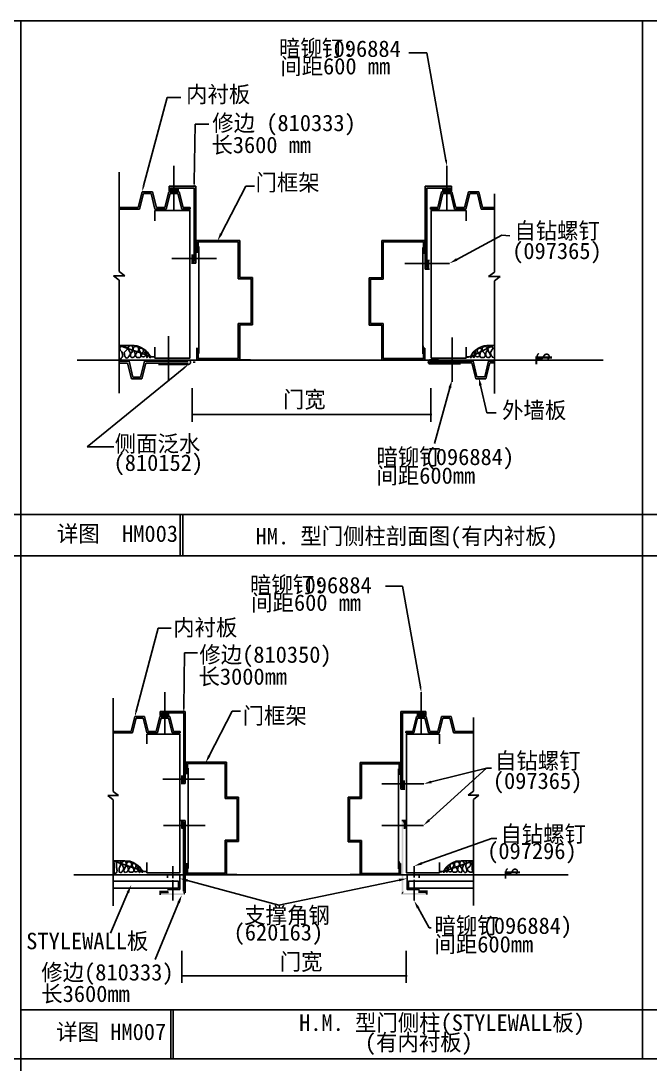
# Model space of a CAD drawing. Header units: metres. Extents: x 34 to 412, y 50 to 289.
# Drawn here: x 222.6 to 318.3, y 130.5 to 289.2 of the extents above; entities that cross this region are included whole.
import ezdxf

# ---------------------------------------------------------------- set-up
doc = ezdxf.new("R2010")
doc.units = ezdxf.units.M
for name, color, linetype in [('CALL', 1, 'Continuous'), ('CTRL', 5, 'Continuous'), ('DIMS-PRIM', 5, 'Continuous'), ('NOTE', 5, 'Continuous'), ('OBJS', 7, 'Continuous'), ('STRL', 2, 'Continuous'), ('TITLELINES', 1, 'Continuous'), ('TITLETEXT', 5, 'Continuous')]:
    doc.layers.add(name, color=color, linetype=linetype)

# ---------------------------------------------------------------- blocks, each defined once
blk = doc.blocks.new('DFBARROW')
blk.add_lwpolyline([(0, 0), (0.12, 0)])
blk = doc.blocks.new('SL')
for s, height, p in [('S', 0.12, (-0.1, -0.06)), ('L', 0.15, (-0.08, -0.07))]:
    blk.add_text(s, height=height).set_placement(p)

msp = doc.modelspace()

# ---------------------------------------------------------------- linework, layer by layer
for p, q in [((249.59, 254.08), (249.59, 253.87)), ((283.85, 254.06), (283.85, 253.85)), ((284.06, 253.85), (283.85, 253.85)), ((249.59, 239.22), (249.59, 239.43)), ((283.85, 239.2), (283.85, 239.41)), ((284.06, 239.41), (283.85, 239.41)), ((248.86, 237.28), (249.12, 237.28)), ((247.97, 174.82), (247.97, 174.62)), ((280.17, 174.8), (280.17, 174.6)), ((280.37, 174.6), (280.17, 174.6)), ((247.97, 160.85), (247.97, 161.05)), ((280.37, 161.03), (280.17, 161.03)), ((280.17, 160.83), (280.17, 161.03))]:
    msp.add_line(p, q)
for points in [[(243.03, 260.34), (248.34, 260.34), (248.34, 237.87), (243.03, 237.87)], [(243.03, 260.34), (243.03, 258.74)], [(290.35, 260.34), (285.04, 260.34), (285.04, 237.87), (290.35, 237.87)], [(290.35, 260.34), (290.35, 258.74)], [(249.69, 254.83), (249.69, 238.56)], [(283.73, 254.72), (283.73, 238.55)], [(243.03, 237.87), (243.03, 239.55)], [(290.35, 237.87), (290.35, 239.55)], [(241.81, 180.7), (246.8, 180.7), (246.8, 159.58), (241.81, 159.58)], [(241.81, 180.7), (241.81, 179.2)], [(286.28, 180.7), (281.29, 180.7), (281.29, 159.58), (286.28, 159.58)], [(286.28, 180.7), (286.28, 179.2)], [(248.07, 175.52), (248.07, 160.23)], [(280.07, 175.42), (280.07, 160.22)], [(241.81, 159.58), (241.81, 161.16)], [(286.28, 159.58), (286.28, 161.16)]]:
    msp.add_lwpolyline(points)
for points in [[(249.59, 254.08), (249.38, 253.87), (249.59, 253.87), (249.38, 253.87)], [(283.85, 254.06), (284.06, 253.85), (283.85, 253.85)], [(249.38, 239.43), (249.59, 239.43), (249.59, 239.22), (249.38, 239.43)], [(249.59, 239.22), (249.38, 239.43), (249.59, 239.22), (249.59, 239.43)], [(283.85, 239.41), (284.06, 239.41), (283.85, 239.2), (283.85, 239.41)], [(283.85, 239.2), (283.85, 239.41), (283.85, 239.41), (283.85, 239.2)], [(283.85, 239.41), (283.85, 239.2), (284.06, 239.41), (283.85, 239.41)], [(284.06, 239.41), (283.85, 239.41), (283.85, 239.2)], [(283.85, 239.2), (283.85, 239.2), (283.85, 239.2)], [(247.97, 174.82), (247.78, 174.62), (247.97, 174.62), (247.78, 174.62)], [(280.17, 174.8), (280.37, 174.6), (280.17, 174.6)], [(247.97, 160.85), (247.78, 161.05), (247.97, 160.85), (247.97, 161.05)], [(247.78, 161.05), (247.97, 161.05), (247.97, 160.85), (247.78, 161.05)], [(280.37, 161.03), (280.17, 161.03), (280.17, 160.83)], [(280.17, 161.03), (280.17, 160.83), (280.37, 161.03), (280.17, 161.03)], [(280.17, 160.83), (280.17, 161.03), (280.17, 161.03), (280.17, 160.83)], [(280.17, 161.03), (280.37, 161.03), (280.17, 160.83), (280.17, 161.03)], [(280.17, 160.83), (280.17, 160.83), (280.17, 160.83)]]:
    msp.add_solid(points)
at = {"layer": 'CALL'}
for p, q in [((284.37, 284.29), (281.61, 284.29)), ((287.25, 267.99), (284.37, 284.29)), ((241.3, 264.06), (244.87, 277.49)), ((244.87, 277.49), (246.97, 277.49)), ((248.99, 264.65), (249.13, 273.45)), ((249.13, 273.45), (251.23, 273.45)), ((249.13, 273.45), (250.03, 273.45)), ((253.09, 256.79), (256.83, 264.04)), ((256.83, 264.04), (258.17, 264.04)), ((288.9, 252.88), (295.74, 256.56)), ((295.74, 256.56), (296.97, 256.47)), ((247.43, 236.36), (232.72, 224.36)), ((287.85, 233.35), (285.52, 224.91)), ((232.72, 224.36), (236.78, 224.36)), ((280.67, 203.21), (278.07, 203.21)), ((283.37, 187.89), (280.67, 203.21)), ((240.18, 184.19), (243.53, 196.82)), ((243.53, 196.82), (245.51, 196.82)), ((247.41, 184.75), (247.54, 193.03)), ((247.54, 193.03), (249.51, 193.03)), ((247.54, 193.03), (248.38, 193.03)), ((251.27, 177.37), (254.78, 184.18)), ((254.78, 184.18), (256.04, 184.18)), ((284.71, 167.6), (293.44, 175.53)), ((285.03, 173.42), (293.44, 175.53)), ((293.44, 175.53), (294.17, 175.53)), ((283.59, 161.04), (294.21, 164.82)), ((294.21, 164.82), (295.01, 164.82)), ((222.66, 138.78), (317.16, 138.78)), ((317.16, 138.78), (411.66, 138.78))]:
    msp.add_line(p, q, dxfattribs=at)
for points in [[(287.4, 268.02), (287.1, 267.97), (287.41, 267.11)], [(241.45, 264.02), (241.16, 264.09), (241.07, 263.19)], [(249.14, 264.65), (248.84, 264.65), (248.98, 263.75)], [(253.28, 256.7), (252.91, 256.89), (252.52, 255.68)], [(289, 252.7), (288.8, 253.06), (287.8, 252.29)], [(247.34, 236.48), (247.53, 236.25), (248.13, 236.93)], [(287.65, 233.4), (288.05, 233.29), (288.18, 234.55)], [(283.51, 187.92), (283.23, 187.87), (283.52, 187.06)], [(240.32, 184.16), (240.05, 184.23), (239.97, 183.38)], [(247.55, 184.75), (247.27, 184.75), (247.4, 183.91)], [(251.44, 177.28), (251.09, 177.46), (250.73, 176.32)], [(285.08, 173.23), (284.98, 173.61), (283.89, 173.13)], [(284.84, 167.46), (284.58, 167.75), (283.84, 166.81)], [(283.66, 160.84), (283.52, 161.23), (282.42, 160.62)]]:
    msp.add_solid(points, dxfattribs=at)
at = {"layer": 'CTRL'}
for p, q in [((245.91, 260.37), (245.91, 267.11)), ((287.41, 260.35), (287.41, 267.11)), ((245.62, 253.03), (252.36, 253.03)), ((287.8, 252.29), (281.02, 252.29)), ((245.1, 234.4), (245.1, 241.2)), ((288.21, 234.29), (288.21, 241.01)), ((244.51, 180.73), (244.51, 187.06)), ((283.52, 180.71), (283.52, 187.06)), ((244.24, 173.83), (250.57, 173.83)), ((283.89, 173.13), (277.51, 173.13)), ((244.31, 166.81), (250.64, 166.81)), ((283.84, 166.81), (277.51, 166.81)), ((245.73, 160.62), (245.73, 158.76)), ((282.42, 160.62), (282.42, 158.89)), ((245.73, 158.48), (245.73, 155.36)), ((282.42, 158.51), (282.42, 155.36))]:
    msp.add_line(p, q, dxfattribs=at)
at = {"layer": 'DIMS-PRIM'}
for p, q in [((248.67, 233.32), (248.67, 228.18)), ((284.95, 233.32), (284.95, 228.18)), ((292.52, 233.73), (293.46, 229.56)), ((248.67, 229.31), (284.95, 229.31)), ((293.46, 229.56), (294.89, 229.56)), ((247.11, 147.71), (247.11, 142.88)), ((281.21, 147.71), (281.21, 142.88)), ((247.11, 143.94), (281.21, 143.94))]:
    msp.add_line(p, q, dxfattribs=at)
msp.add_solid([(292.31, 233.69), (292.72, 233.78), (292.24, 234.95)], dxfattribs=at)
at = {"layer": 'NOTE'}
for p, q in [((248, 158.41), (261.88, 154.66)), ((280.13, 158.48), (261.88, 154.66)), ((238.92, 156.59), (236.27, 150.41)), ((246.88, 155.66), (243.05, 146.43)), ((283.02, 154.27), (284.69, 151.24)), ((284.69, 151.24), (285.03, 151.24))]:
    msp.add_line(p, q, dxfattribs=at)
for points in [[(247.94, 158.21), (248.05, 158.61), (246.79, 158.74)], [(280.09, 158.69), (280.18, 158.28), (281.36, 158.74)], [(238.73, 156.67), (239.11, 156.51), (239.42, 157.74)], [(246.43, 155.13), (246.82, 154.97), (247.11, 156.21)], [(282.84, 154.17), (283.2, 154.37), (282.42, 155.36)]]:
    msp.add_solid(points, dxfattribs=at)
at = {"layer": 'OBJS'}
for p, q in [((237.59, 266.14), (237.59, 251.04)), ((245.19, 264.01), (249.24, 264.01)), ((245.19, 263.34), (245.19, 264.01)), ((245.45, 263.75), (248.98, 263.75)), ((245.45, 263.6), (245.45, 263.75)), ((246.55, 263.6), (245.45, 263.6)), ((246.55, 263.34), (246.55, 263.6)), ((248.98, 263.75), (248.98, 252.58)), ((249.24, 264.01), (249.24, 252.32)), ((284.08, 264.01), (284.08, 251.4)), ((288.13, 264.01), (284.08, 264.01)), ((287.87, 263.75), (284.34, 263.75)), ((284.34, 263.75), (284.34, 251.66)), ((286.77, 263.6), (287.87, 263.6)), ((286.77, 263.34), (286.77, 263.6)), ((287.87, 263.6), (287.87, 263.75)), ((288.13, 263.34), (288.13, 264.01)), ((240.48, 260.77), (241.07, 263.19)), ((240.68, 260.51), (241.28, 262.92)), ((242.65, 263.19), (241.07, 263.19)), ((242.44, 262.92), (241.28, 262.92)), ((243.03, 260.51), (242.44, 262.92)), ((243.24, 260.77), (242.65, 263.19)), ((244.54, 260.77), (245.14, 263.19)), ((244.75, 260.51), (245.34, 262.92)), ((246.71, 263.19), (245.14, 263.19)), ((246.55, 263.34), (245.19, 263.34)), ((246.51, 262.92), (245.34, 262.92)), ((247.1, 260.51), (246.51, 262.92)), ((247.31, 260.77), (246.71, 263.19)), ((286.01, 260.77), (286.61, 263.19)), ((286.22, 260.51), (286.81, 262.92)), ((286.61, 263.19), (288.18, 263.19)), ((286.77, 263.34), (288.13, 263.34)), ((286.81, 262.92), (287.98, 262.92)), ((288.57, 260.51), (287.98, 262.92)), ((288.77, 260.77), (288.18, 263.19)), ((290.08, 260.77), (290.67, 263.19)), ((290.28, 260.51), (290.88, 262.92)), ((290.67, 263.19), (292.25, 263.19)), ((290.88, 262.92), (292.04, 262.92)), ((292.63, 260.51), (292.04, 262.92)), ((292.84, 260.77), (292.25, 263.19)), ((294.62, 262.88), (294.62, 250.95)), ((240.48, 260.77), (237.59, 260.77)), ((240.68, 260.51), (237.59, 260.51)), ((244.75, 260.51), (243.03, 260.51)), ((244.54, 260.77), (243.24, 260.77)), ((247.1, 260.51), (248.4, 260.51)), ((247.31, 260.77), (248.4, 260.77)), ((248.4, 260.51), (248.4, 260.77)), ((286.01, 260.77), (284.92, 260.77)), ((284.92, 260.51), (284.92, 260.77)), ((286.22, 260.51), (284.92, 260.51)), ((288.57, 260.51), (290.28, 260.51)), ((288.77, 260.77), (290.08, 260.77)), ((292.63, 260.51), (294.62, 260.51)), ((292.84, 260.77), (294.62, 260.77)), ((249.38, 255.77), (249.38, 253.87)), ((255.91, 255.77), (249.38, 255.77)), ((249.59, 255.56), (249.59, 254.08)), ((255.7, 255.56), (249.59, 255.56)), ((255.7, 249.91), (255.7, 255.56)), ((255.91, 250.12), (255.91, 255.77)), ((277.53, 255.75), (284.06, 255.75)), ((277.53, 250.1), (277.53, 255.75)), ((277.74, 255.54), (283.85, 255.54)), ((277.74, 249.89), (277.74, 255.54)), ((283.85, 255.54), (283.85, 254.06)), ((284.06, 255.75), (284.06, 253.85)), ((249.24, 252.32), (248.56, 252.32)), ((248.82, 252.58), (248.82, 253.66)), ((248.98, 252.58), (248.82, 252.58)), ((284.76, 252.73), (284.49, 252.73)), ((284.49, 251.66), (284.49, 252.73)), ((237.59, 251.04), (238.46, 250.38)), ((284.08, 251.4), (284.76, 251.4)), ((284.34, 251.66), (284.49, 251.66)), ((294.62, 250.95), (293.75, 250.29)), ((236.73, 250.38), (238.46, 250.38)), ((236.73, 250.38), (237.59, 249.71)), ((237.59, 249.71), (237.59, 232.56)), ((257.65, 249.91), (255.7, 249.91)), ((257.86, 250.12), (255.91, 250.12)), ((257.65, 243.14), (257.65, 249.91)), ((257.86, 242.93), (257.86, 250.12)), ((275.59, 250.1), (277.53, 250.1)), ((275.59, 242.91), (275.59, 250.1)), ((275.8, 249.89), (277.74, 249.89)), ((275.8, 243.12), (275.8, 249.89)), ((295.48, 250.29), (293.75, 250.29)), ((295.48, 250.29), (294.62, 249.62)), ((294.62, 249.62), (294.62, 232.47)), ((255.7, 243.14), (257.65, 243.14)), ((255.7, 237.82), (255.7, 243.14)), ((255.91, 242.93), (257.86, 242.93)), ((255.91, 237.61), (255.91, 242.93)), ((277.53, 242.91), (275.59, 242.91)), ((277.74, 243.12), (275.8, 243.12)), ((277.53, 237.59), (277.53, 242.91)), ((277.74, 237.8), (277.74, 243.12)), ((283.81, 239.74), (283.81, 239.53)), ((249.38, 239.43), (249.38, 237.61)), ((249.59, 239.22), (249.59, 237.82)), ((283.85, 239.2), (283.85, 237.8)), ((284.06, 239.41), (284.06, 237.59)), ((290.61, 237.92), (290.61, 238.18)), ((239.09, 237.39), (237.58, 237.39)), ((238.88, 237.13), (237.58, 237.13)), ((238.88, 237.13), (239.48, 234.71)), ((239.09, 237.39), (239.68, 234.97)), ((241.44, 237.39), (240.85, 234.97)), ((241.65, 237.13), (241.05, 234.71)), ((241.44, 237.39), (248.06, 237.39)), ((241.65, 237.13), (248.06, 237.13)), ((249.38, 237.61), (257.54, 237.61)), ((249.59, 237.82), (255.7, 237.82)), ((284.06, 237.59), (275.9, 237.59)), ((283.85, 237.8), (277.74, 237.8)), ((291.39, 237.43), (284.76, 237.43)), ((291.18, 237.17), (284.76, 237.17)), ((291.18, 237.17), (291.78, 234.75)), ((291.39, 237.43), (291.98, 235.01)), ((293.74, 237.43), (293.15, 235.01)), ((293.94, 237.17), (293.35, 234.75)), ((293.74, 237.43), (294.62, 237.43)), ((293.94, 237.17), (294.62, 237.17)), ((240.85, 234.97), (239.68, 234.97)), ((291.98, 235.01), (293.15, 235.01)), ((241.05, 234.71), (239.48, 234.71)), ((291.78, 234.75), (293.35, 234.75)), ((236.7, 186.15), (236.7, 171.96)), ((243.84, 184.15), (247.64, 184.15)), ((243.84, 183.52), (243.84, 184.15)), ((247.64, 184.15), (247.64, 173.16)), ((280.39, 184.15), (280.39, 172.3)), ((284.2, 184.15), (280.39, 184.15)), ((284.2, 183.52), (284.2, 184.15)), ((239.41, 181.1), (239.97, 183.38)), ((239.6, 180.86), (240.16, 183.13)), ((241.45, 183.38), (239.97, 183.38)), ((241.25, 183.13), (240.16, 183.13)), ((241.81, 180.86), (241.25, 183.13)), ((242, 181.1), (241.45, 183.38)), ((243.23, 181.1), (243.79, 183.38)), ((243.42, 180.86), (243.98, 183.13)), ((245.27, 183.38), (243.79, 183.38)), ((245.11, 183.52), (243.84, 183.52)), ((245.07, 183.13), (243.98, 183.13)), ((244.08, 183.91), (247.4, 183.91)), ((244.08, 183.76), (244.08, 183.91)), ((245.11, 183.76), (244.08, 183.76)), ((245.63, 180.86), (245.07, 183.13)), ((245.11, 183.52), (245.11, 183.76)), ((245.83, 181.1), (245.27, 183.38)), ((247.4, 183.91), (247.4, 173.41)), ((280.64, 183.91), (280.64, 172.54)), ((283.95, 183.91), (280.64, 183.91)), ((282.21, 181.1), (282.77, 183.38)), ((282.4, 180.86), (282.96, 183.13)), ((282.77, 183.38), (284.25, 183.38)), ((282.92, 183.76), (283.95, 183.76)), ((282.92, 183.52), (282.92, 183.76)), ((282.92, 183.52), (284.2, 183.52)), ((282.96, 183.13), (284.05, 183.13)), ((283.95, 183.76), (283.95, 183.91)), ((284.61, 180.86), (284.05, 183.13)), ((284.8, 181.1), (284.25, 183.38)), ((286.03, 181.1), (286.59, 183.38)), ((286.22, 180.86), (286.78, 183.13)), ((286.59, 183.38), (288.07, 183.38)), ((286.78, 183.13), (287.87, 183.13)), ((288.43, 180.86), (287.87, 183.13)), ((288.62, 181.1), (288.07, 183.38)), ((291.44, 183.22), (291.44, 172.01)), ((239.41, 181.1), (236.7, 181.1)), ((243.23, 181.1), (242, 181.1)), ((245.83, 181.1), (246.85, 181.1)), ((246.85, 180.86), (246.85, 181.1)), ((281.18, 180.86), (281.18, 181.1)), ((282.21, 181.1), (281.18, 181.1)), ((284.8, 181.1), (286.03, 181.1)), ((288.62, 181.1), (291.44, 181.1)), ((239.6, 180.86), (236.7, 180.86)), ((243.42, 180.86), (241.81, 180.86)), ((245.63, 180.86), (246.85, 180.86)), ((282.4, 180.86), (281.18, 180.86)), ((284.61, 180.86), (286.22, 180.86)), ((288.43, 180.86), (291.44, 180.86)), ((253.91, 176.41), (247.78, 176.41)), ((247.78, 176.41), (247.78, 174.62)), ((253.72, 176.21), (247.97, 176.21)), ((247.97, 176.21), (247.97, 174.82)), ((253.72, 170.9), (253.72, 176.21)), ((253.91, 171.1), (253.91, 176.41)), ((274.24, 171.08), (274.24, 176.39)), ((274.24, 176.39), (280.37, 176.39)), ((274.43, 170.88), (274.43, 176.19)), ((274.43, 176.19), (280.17, 176.19)), ((280.17, 176.19), (280.17, 174.8)), ((280.37, 176.39), (280.37, 174.6)), ((247.64, 173.16), (247.01, 173.16)), ((247.25, 173.41), (247.25, 174.42)), ((247.4, 173.41), (247.25, 173.41)), ((280.78, 172.54), (280.78, 173.55)), ((281.03, 173.55), (280.78, 173.55)), ((236.7, 171.96), (237.51, 171.34)), ((280.39, 172.3), (281.03, 172.3)), ((280.64, 172.54), (280.78, 172.54)), ((291.44, 172.01), (290.62, 171.38)), ((292.25, 171.38), (290.62, 171.38)), ((292.25, 171.38), (291.44, 170.76)), ((235.88, 171.34), (237.51, 171.34)), ((235.88, 171.34), (236.7, 170.71)), ((236.7, 170.71), (236.7, 154.59)), ((255.54, 170.9), (253.72, 170.9)), ((255.74, 171.1), (253.91, 171.1)), ((255.54, 164.54), (255.54, 170.9)), ((255.74, 164.34), (255.74, 171.1)), ((272.41, 164.32), (272.41, 171.08)), ((272.41, 171.08), (274.24, 171.08)), ((272.61, 164.52), (272.61, 170.88)), ((272.61, 170.88), (274.43, 170.88)), ((291.44, 170.76), (291.44, 154.63)), ((247.61, 167.55), (246.97, 167.55)), ((247.36, 167.31), (247.21, 167.31)), ((247.21, 167.31), (247.21, 166.3)), ((247.36, 156.81), (247.36, 167.31)), ((247.61, 156.57), (247.61, 167.55)), ((280.54, 167.55), (281.18, 167.55)), ((280.79, 167.31), (280.94, 167.31)), ((280.94, 167.31), (280.94, 166.3)), ((253.72, 159.53), (253.72, 164.54)), ((253.72, 164.54), (255.54, 164.54)), ((253.91, 159.33), (253.91, 164.34)), ((253.91, 164.34), (255.74, 164.34)), ((274.24, 164.32), (272.41, 164.32)), ((274.43, 164.52), (272.61, 164.52)), ((274.24, 159.32), (274.24, 164.32)), ((274.43, 159.51), (274.43, 164.52)), ((247.78, 161.05), (247.78, 159.33)), ((247.97, 160.85), (247.97, 159.53)), ((280.14, 161.34), (280.14, 161.14)), ((280.17, 160.83), (280.17, 159.51)), ((280.37, 161.03), (280.37, 159.32)), ((247.78, 159.33), (255.45, 159.33)), ((247.97, 159.53), (253.72, 159.53)), ((280.37, 159.32), (272.7, 159.32)), ((280.17, 159.51), (274.43, 159.51)), ((286.53, 159.63), (286.53, 159.88)), ((245.07, 157.2), (245.07, 156.95)), ((283.08, 157.2), (283.08, 156.95)), ((243.8, 156.87), (243.8, 156.23)), ((245.07, 156.62), (244.04, 156.62)), ((244.04, 156.62), (244.04, 156.48)), ((283.07, 156.67), (284.1, 156.67)), ((284.1, 156.67), (284.1, 156.53)), ((284.34, 156.91), (284.34, 156.28))]:
    msp.add_line(p, q, dxfattribs=at)
for points in [[(243.03, 238.07), (243.03, 238.07), (242.88, 238.07), (242.75, 238.08), (242.64, 238.08), (242.56, 238.09), (242.49, 238.09), (242.44, 238.1), (242.4, 238.11), (242.37, 238.12), (242.35, 238.13), (242.32, 238.14), (242.3, 238.16), (242.28, 238.18), (242.27, 238.2), (242.25, 238.23), (242.23, 238.25), (242.22, 238.28), (242.2, 238.31), (242.18, 238.34), (242.16, 238.37), (242.14, 238.41), (242.12, 238.44), (242.1, 238.47), (242.08, 238.5), (242.06, 238.54), (242.04, 238.57), (242.02, 238.59), (242, 238.62), (241.98, 238.65), (241.96, 238.68), (241.94, 238.71), (241.91, 238.74), (241.89, 238.76), (241.86, 238.79), (241.83, 238.82), (241.8, 238.86), (241.76, 238.89), (241.73, 238.92), (241.69, 238.95), (241.65, 238.99), (241.61, 239.02), (241.57, 239.06), (241.52, 239.09), (241.48, 239.13), (241.43, 239.16), (241.39, 239.2), (241.34, 239.23), (241.29, 239.27), (241.24, 239.3), (241.19, 239.33), (241.13, 239.37), (241.08, 239.4), (241.02, 239.43), (240.96, 239.46), (240.9, 239.49), (240.84, 239.52), (240.78, 239.55), (240.71, 239.57), (240.65, 239.6), (240.58, 239.63), (240.52, 239.65), (240.45, 239.67), (240.38, 239.69), (240.32, 239.71), (240.25, 239.73), (240.18, 239.74), (240.11, 239.75), (240.04, 239.76), (239.98, 239.77), (239.91, 239.77), (239.84, 239.78), (239.77, 239.78), (239.7, 239.79), (239.63, 239.79), (239.56, 239.8), (239.49, 239.8), (239.43, 239.8), (239.36, 239.81), (239.29, 239.81), (239.23, 239.81), (239.17, 239.81), (239.1, 239.82), (239.03, 239.82), (238.93, 239.82), (238.79, 239.82), (238.6, 239.82), (238.35, 239.82), (238.02, 239.82), (237.59, 239.82), (242.57, 238.08), (242.33, 238.09), (242.23, 238.26), (242.05, 238.55), (241.91, 238.76), (241.62, 239.01), (241.26, 239.31), (240.78, 239.55), (240.25, 239.75), (239.7, 239.79), (239.15, 239.82), (238.86, 239.82), (237.59, 239.82)], [(238.91, 237.94), (238.64, 237.89), (238.58, 237.97), (238.52, 238.06), (238.46, 238.19), (238.39, 238.39), (238.39, 238.51), (238.36, 238.71), (238.43, 238.83), (238.61, 238.97), (238.82, 239.18), (238.82, 239.38), (238.46, 239.63), (238.21, 239.72), (238.08, 239.72), (237.93, 239.66), (237.79, 239.6), (237.71, 239.53), (237.7, 239.41), (237.7, 239.24), (237.73, 239.1), (237.83, 238.97), (237.97, 238.83), (238.05, 238.66), (238.09, 238.54), (238.12, 238.42), (238.15, 238.26), (238.12, 238.13), (238.06, 238.04), (237.91, 237.88), (237.85, 237.76), (237.79, 237.68), (237.79, 237.68), (237.59, 237.57)], [(242.38, 237.99), (242.27, 237.98), (242.18, 237.99), (242.13, 238.2), (241.99, 238.31), (241.96, 238.22), (241.92, 238.12), (241.81, 237.95), (241.78, 237.96), (241.77, 238), (241.62, 238.44), (241.51, 238.76), (241.49, 238.82), (241.52, 238.87), (241.66, 238.87), (241.71, 238.84), (241.77, 238.72), (241.74, 238.43), (241.44, 238.13), (241.29, 238.06), (241.2, 238.05), (241, 238.12), (240.95, 238.27), (240.98, 238.4), (241.07, 238.59), (241.18, 238.73), (241.26, 238.84), (241.29, 239.01), (241.24, 239.18), (241.17, 239.27), (241.07, 239.34), (240.89, 239.38), (240.74, 239.35), (240.64, 239.26), (240.62, 239.18), (240.64, 239.09), (240.69, 238.96), (240.76, 238.83), (240.83, 238.71), (240.88, 238.55), (240.9, 238.31), (240.86, 238.11), (240.8, 238.02), (240.72, 237.99), (240.53, 237.97), (240.32, 237.98), (240.21, 238.02), (240.12, 238.11), (240.08, 238.28), (240.1, 238.47), (240.18, 238.62), (240.3, 238.74), (240.41, 238.85), (240.49, 238.98), (240.54, 239.1), (240.56, 239.25), (240.53, 239.41), (240.47, 239.5), (240.36, 239.59), (240.19, 239.66), (239.99, 239.63), (239.87, 239.56), (239.78, 239.45), (239.73, 239.25), (239.77, 239.05), (239.85, 238.93), (239.94, 238.8), (240.01, 238.59), (240.03, 238.41), (240, 238.25), (239.91, 238.11), (239.82, 238.03), (239.68, 237.97), (239.49, 237.96), (239.39, 238.01), (239.33, 238.1), (239.31, 238.22), (239.33, 238.42), (239.38, 238.58), (239.49, 238.75), (239.57, 238.9), (239.62, 239.01), (239.66, 239.13), (239.69, 239.26), (239.68, 239.49), (239.63, 239.65), (239.53, 239.76), (239.38, 239.81), (239.22, 239.76), (239.13, 239.69), (239.06, 239.62), (238.96, 239.5), (238.94, 239.45), (238.93, 239.36), (238.97, 239.26), (239.02, 239.17), (239.12, 238.98), (239.21, 238.84), (239.27, 238.73), (239.3, 238.59), (239.25, 238.42), (239.17, 238.3), (239.11, 238.21), (239.04, 238.12), (238.97, 238.04), (238.95, 238.01), (238.91, 237.94)], [(290.75, 238.08), (290.75, 238.08), (290.83, 238.09), (290.9, 238.1), (290.95, 238.12), (290.99, 238.14), (291.02, 238.17), (291.05, 238.2), (291.07, 238.23), (291.09, 238.27), (291.11, 238.3), (291.13, 238.33), (291.16, 238.37), (291.18, 238.4), (291.2, 238.44), (291.22, 238.47), (291.24, 238.5), (291.26, 238.54), (291.28, 238.57), (291.3, 238.59), (291.32, 238.62), (291.34, 238.65), (291.36, 238.68), (291.38, 238.71), (291.4, 238.74), (291.43, 238.76), (291.46, 238.79), (291.49, 238.82), (291.52, 238.86), (291.56, 238.89), (291.59, 238.92), (291.63, 238.95), (291.67, 238.99), (291.71, 239.02), (291.75, 239.06), (291.79, 239.09), (291.84, 239.13), (291.88, 239.16), (291.93, 239.2), (291.98, 239.23), (292.03, 239.27), (292.08, 239.3), (292.13, 239.33), (292.19, 239.37), (292.24, 239.4), (292.3, 239.43), (292.36, 239.46), (292.42, 239.49), (292.48, 239.52), (292.54, 239.55), (292.61, 239.57), (292.67, 239.6), (292.73, 239.63), (292.8, 239.65), (292.87, 239.67), (292.93, 239.69), (293, 239.71), (293.07, 239.73), (293.14, 239.74), (293.21, 239.75), (293.28, 239.76), (293.35, 239.77), (293.42, 239.77), (293.5, 239.78), (293.58, 239.79), (293.66, 239.79), (293.75, 239.8), (293.85, 239.8), (293.94, 239.81), (294.04, 239.81), (294.14, 239.81), (294.25, 239.82), (294.35, 239.82), (294.46, 239.82), (290.99, 238.09), (291.09, 238.26), (291.27, 238.55), (291.4, 238.76), (291.7, 239.01), (292.06, 239.31), (292.53, 239.55), (293.06, 239.75), (293.62, 239.79), (294.17, 239.82), (294.46, 239.82)], [(290.94, 237.99), (291.05, 237.98), (291.14, 237.99), (291.19, 238.2), (291.33, 238.31), (291.36, 238.22), (291.4, 238.12), (291.51, 237.95), (291.54, 237.96), (291.55, 238), (291.7, 238.44), (291.8, 238.76), (291.82, 238.82), (291.8, 238.87), (291.66, 238.87), (291.61, 238.84), (291.55, 238.72), (291.58, 238.43), (291.88, 238.13), (292.03, 238.06), (292.12, 238.05), (292.31, 238.12), (292.37, 238.27), (292.34, 238.4), (292.25, 238.59), (292.14, 238.73), (292.06, 238.84), (292.03, 239.01), (292.08, 239.18), (292.15, 239.27), (292.25, 239.34), (292.43, 239.38), (292.58, 239.35), (292.67, 239.26), (292.7, 239.18), (292.68, 239.09), (292.63, 238.96), (292.56, 238.83), (292.49, 238.71), (292.44, 238.55), (292.42, 238.31), (292.46, 238.11), (292.52, 238.02), (292.59, 237.99), (292.79, 237.97), (293, 237.98), (293.11, 238.02), (293.2, 238.11), (293.24, 238.28), (293.22, 238.47), (293.14, 238.62), (293.02, 238.74), (292.91, 238.85), (292.83, 238.98), (292.78, 239.1), (292.76, 239.25), (292.79, 239.41), (292.85, 239.5), (292.95, 239.59), (293.13, 239.66), (293.32, 239.63), (293.45, 239.56), (293.54, 239.45), (293.59, 239.25), (293.55, 239.05), (293.47, 238.93), (293.38, 238.8), (293.31, 238.59), (293.29, 238.41), (293.32, 238.25), (293.4, 238.11), (293.5, 238.03), (293.64, 237.97), (293.83, 237.96), (293.93, 238.01), (293.99, 238.1), (294.01, 238.22), (293.99, 238.42), (293.94, 238.58), (293.83, 238.75), (293.74, 238.9), (293.7, 239.01), (293.66, 239.13), (293.63, 239.26), (293.64, 239.49), (293.69, 239.65), (293.79, 239.76), (293.94, 239.81), (294.1, 239.76), (294.19, 239.69), (294.26, 239.62), (294.35, 239.5), (294.38, 239.45), (294.38, 239.36), (294.35, 239.26), (294.3, 239.17), (294.19, 238.98), (294.11, 238.84), (294.05, 238.73), (294.01, 238.59), (294.07, 238.42), (294.14, 238.3), (294.21, 238.21), (294.28, 238.12), (294.35, 238.04), (294.37, 238.01), (294.41, 237.94)], [(243.57, 236.93), (248.13, 236.93)], [(246.92, 237.57), (248.13, 237.57)], [(286.11, 237.62), (284.9, 237.62)], [(289.46, 236.99), (284.9, 236.99)], [(241.81, 159.77), (241.81, 159.77), (241.66, 159.77), (241.54, 159.78), (241.44, 159.78), (241.36, 159.78), (241.3, 159.79), (241.26, 159.8), (241.22, 159.8), (241.19, 159.81), (241.16, 159.82), (241.14, 159.84), (241.12, 159.85), (241.11, 159.87), (241.09, 159.89), (241.07, 159.92), (241.06, 159.94), (241.04, 159.97), (241.03, 159.99), (241.01, 160.02), (240.99, 160.05), (240.97, 160.08), (240.95, 160.11), (240.93, 160.15), (240.91, 160.18), (240.89, 160.21), (240.87, 160.23), (240.86, 160.26), (240.84, 160.29), (240.82, 160.31), (240.8, 160.34), (240.78, 160.37), (240.76, 160.39), (240.73, 160.42), (240.71, 160.45), (240.68, 160.48), (240.65, 160.51), (240.62, 160.54), (240.58, 160.57), (240.55, 160.6), (240.51, 160.63), (240.47, 160.66), (240.43, 160.69), (240.39, 160.73), (240.35, 160.76), (240.31, 160.79), (240.26, 160.83), (240.22, 160.86), (240.17, 160.89), (240.12, 160.93), (240.07, 160.96), (240.02, 160.99), (239.97, 161.02), (239.92, 161.05), (239.86, 161.07), (239.8, 161.1), (239.75, 161.13), (239.69, 161.16), (239.63, 161.18), (239.57, 161.21), (239.51, 161.23), (239.45, 161.25), (239.38, 161.27), (239.32, 161.29), (239.26, 161.31), (239.19, 161.32), (239.13, 161.34), (239.07, 161.35), (239, 161.36), (238.94, 161.36), (238.87, 161.37), (238.81, 161.37), (238.74, 161.38), (238.68, 161.38), (238.61, 161.39), (238.55, 161.39), (238.48, 161.39), (238.42, 161.4), (238.36, 161.4), (238.29, 161.4), (238.23, 161.41), (238.18, 161.41), (238.12, 161.41), (238.05, 161.41), (237.95, 161.41), (237.82, 161.41), (237.65, 161.41), (237.41, 161.41), (237.1, 161.41), (236.7, 161.41), (241.38, 159.78), (241.15, 159.79), (241.06, 159.95), (240.88, 160.22), (240.76, 160.41), (240.48, 160.66), (240.14, 160.93), (239.7, 161.16), (239.2, 161.35), (238.68, 161.38), (238.16, 161.41), (237.89, 161.41), (236.7, 161.41)], [(237.93, 159.65), (237.93, 159.65), (237.81, 159.65), (237.81, 159.65), (237.63, 159.71), (237.58, 159.82), (237.58, 159.94), (237.58, 160.03), (237.58, 160.11), (237.58, 160.2), (237.6, 160.3), (237.63, 160.41), (237.67, 160.51), (237.73, 160.66), (237.77, 160.74), (237.81, 160.91), (237.82, 161.1), (237.82, 161.1), (237.77, 161.27), (237.65, 161.41), (237.41, 161.41), (237.2, 161.23), (237.18, 161.12), (237.16, 161.02), (237.16, 160.91), (237.16, 160.74), (237.16, 160.58), (237.2, 160.41), (237.23, 160.26), (237.25, 160.09), (237.27, 159.95), (237.25, 159.75), (237.2, 159.63), (237.2, 159.63), (236.93, 159.46), (236.93, 159.46), (236.83, 159.59), (236.83, 159.75), (236.85, 160.05), (236.85, 160.2), (236.85, 160.35), (236.85, 160.58), (236.85, 160.81), (236.82, 160.98), (236.78, 161.12), (236.78, 161.25), (236.7, 161.41)], [(241.2, 159.7), (241.09, 159.68), (241.01, 159.7), (240.96, 159.89), (240.83, 159.99), (240.8, 159.91), (240.77, 159.82), (240.66, 159.66), (240.63, 159.66), (240.62, 159.7), (240.48, 160.11), (240.38, 160.42), (240.36, 160.47), (240.39, 160.52), (240.52, 160.52), (240.56, 160.49), (240.62, 160.38), (240.6, 160.11), (240.31, 159.82), (240.17, 159.76), (240.09, 159.75), (239.9, 159.82), (239.85, 159.95), (239.88, 160.08), (239.96, 160.25), (240.06, 160.39), (240.14, 160.5), (240.17, 160.65), (240.12, 160.82), (240.06, 160.89), (239.96, 160.96), (239.79, 161), (239.66, 160.97), (239.56, 160.89), (239.54, 160.82), (239.56, 160.72), (239.61, 160.6), (239.67, 160.48), (239.74, 160.37), (239.78, 160.22), (239.8, 159.99), (239.77, 159.8), (239.71, 159.72), (239.64, 159.69), (239.45, 159.67), (239.26, 159.68), (239.16, 159.72), (239.07, 159.8), (239.03, 159.96), (239.05, 160.14), (239.13, 160.29), (239.24, 160.4), (239.34, 160.5), (239.42, 160.62), (239.47, 160.74), (239.49, 160.87), (239.45, 161.02), (239.4, 161.11), (239.3, 161.2), (239.14, 161.26), (238.95, 161.24), (238.84, 161.17), (238.75, 161.07), (238.7, 160.87), (238.74, 160.69), (238.82, 160.57), (238.9, 160.45), (238.97, 160.26), (238.99, 160.09), (238.96, 159.93), (238.88, 159.8), (238.79, 159.73), (238.66, 159.68), (238.48, 159.66), (238.39, 159.71), (238.33, 159.79), (238.31, 159.91), (238.33, 160.1), (238.38, 160.25), (238.48, 160.4), (238.56, 160.54), (238.6, 160.65), (238.64, 160.77), (238.66, 160.89), (238.66, 161.1), (238.61, 161.26), (238.52, 161.36), (238.37, 161.4), (238.23, 161.36), (238.14, 161.29), (238.07, 161.22), (237.99, 161.12), (237.96, 161.07), (237.96, 160.98), (237.99, 160.88), (238.04, 160.8), (238.14, 160.63), (238.21, 160.49), (238.27, 160.39), (238.3, 160.26), (238.25, 160.09), (238.18, 159.98), (238.12, 159.9), (238.05, 159.82), (237.99, 159.74), (237.97, 159.71), (237.93, 159.65)], [(286.66, 159.78), (286.66, 159.78), (286.74, 159.79), (286.8, 159.8), (286.85, 159.82), (286.89, 159.84), (286.92, 159.86), (286.94, 159.89), (286.96, 159.92), (286.98, 159.95), (287, 159.98), (287.02, 160.02), (287.04, 160.05), (287.06, 160.08), (287.08, 160.11), (287.1, 160.15), (287.12, 160.18), (287.14, 160.21), (287.16, 160.23), (287.18, 160.26), (287.2, 160.29), (287.21, 160.31), (287.23, 160.34), (287.25, 160.37), (287.28, 160.39), (287.3, 160.42), (287.33, 160.45), (287.36, 160.48), (287.39, 160.51), (287.42, 160.54), (287.45, 160.57), (287.49, 160.6), (287.53, 160.63), (287.56, 160.66), (287.6, 160.69), (287.64, 160.73), (287.68, 160.76), (287.73, 160.79), (287.77, 160.83), (287.82, 160.86), (287.86, 160.89), (287.91, 160.93), (287.96, 160.96), (288.01, 160.99), (288.06, 161.02), (288.12, 161.05), (288.17, 161.07), (288.23, 161.1), (288.29, 161.13), (288.35, 161.16), (288.41, 161.18), (288.47, 161.21), (288.53, 161.23), (288.59, 161.25), (288.65, 161.27), (288.71, 161.29), (288.78, 161.31), (288.84, 161.32), (288.9, 161.34), (288.97, 161.35), (289.03, 161.36), (289.1, 161.36), (289.16, 161.37), (289.23, 161.37), (289.29, 161.38), (289.36, 161.38), (289.42, 161.39), (289.49, 161.39), (289.55, 161.39), (289.62, 161.4), (289.68, 161.4), (289.74, 161.4), (289.8, 161.41), (289.86, 161.41), (289.92, 161.41), (289.99, 161.41), (290.09, 161.41), (290.22, 161.41), (290.41, 161.41), (290.67, 161.41), (291.01, 161.41), (291.44, 161.41), (286.89, 159.79), (286.98, 159.95), (287.15, 160.22), (287.28, 160.41), (287.55, 160.66), (287.89, 160.93), (288.34, 161.16), (288.84, 161.35), (289.36, 161.38), (289.88, 161.41), (290.15, 161.41), (291.44, 161.41)], [(286.84, 159.7), (286.94, 159.68), (287.03, 159.7), (287.07, 159.89), (287.21, 159.99), (287.24, 159.91), (287.27, 159.82), (287.38, 159.66), (287.4, 159.66), (287.41, 159.7), (287.55, 160.11), (287.65, 160.42), (287.67, 160.47), (287.64, 160.52), (287.52, 160.52), (287.47, 160.49), (287.41, 160.38), (287.44, 160.11), (287.72, 159.82), (287.86, 159.76), (287.95, 159.75), (288.13, 159.82), (288.18, 159.95), (288.16, 160.08), (288.07, 160.25), (287.97, 160.39), (287.89, 160.5), (287.86, 160.65), (287.91, 160.82), (287.98, 160.89), (288.07, 160.96), (288.24, 161), (288.38, 160.97), (288.47, 160.89), (288.49, 160.82), (288.47, 160.72), (288.43, 160.6), (288.36, 160.48), (288.3, 160.37), (288.25, 160.22), (288.23, 159.99), (288.27, 159.8), (288.32, 159.72), (288.4, 159.69), (288.58, 159.67), (288.77, 159.68), (288.88, 159.72), (288.96, 159.8), (289, 159.96), (288.98, 160.14), (288.91, 160.29), (288.79, 160.4), (288.69, 160.5), (288.62, 160.62), (288.57, 160.74), (288.55, 160.87), (288.58, 161.02), (288.63, 161.11), (288.73, 161.2), (288.9, 161.26), (289.08, 161.24), (289.2, 161.17), (289.28, 161.07), (289.33, 160.87), (289.29, 160.69), (289.22, 160.57), (289.14, 160.45), (289.07, 160.26), (289.04, 160.09), (289.07, 159.93), (289.16, 159.8), (289.25, 159.73), (289.38, 159.68), (289.55, 159.66), (289.65, 159.71), (289.7, 159.79), (289.73, 159.91), (289.71, 160.1), (289.66, 160.25), (289.56, 160.4), (289.48, 160.54), (289.43, 160.65), (289.39, 160.77), (289.37, 160.89), (289.38, 161.1), (289.43, 161.26), (289.52, 161.36), (289.66, 161.4), (289.81, 161.36), (289.89, 161.29), (289.96, 161.22), (290.05, 161.12), (290.07, 161.07), (290.08, 160.98), (290.04, 160.88), (290, 160.8), (289.9, 160.63), (289.82, 160.49), (289.76, 160.39), (289.73, 160.26), (289.78, 160.09), (289.85, 159.98), (289.91, 159.9), (289.98, 159.82), (290.04, 159.74), (290.06, 159.71), (290.1, 159.65)], [(290.1, 159.65), (290.25, 159.66), (290.25, 159.66), (290.37, 159.73), (290.37, 159.73), (290.43, 159.85), (290.43, 159.85), (290.45, 159.97), (290.45, 159.97), (290.43, 160.1), (290.43, 160.1), (290.37, 160.24), (290.33, 160.34), (290.33, 160.34), (290.31, 160.55), (290.31, 160.67), (290.33, 160.94), (290.33, 161.02), (290.33, 161.02), (290.33, 161.17), (290.41, 161.41), (290.41, 161.41), (290.41, 161.41), (290.67, 161.41), (290.88, 161.21), (290.88, 161.21), (290.96, 161.1), (290.99, 161), (290.99, 160.9), (290.99, 160.78), (290.96, 160.69), (290.92, 160.61), (290.84, 160.51), (290.72, 160.47), (290.62, 160.4), (290.55, 160.28), (290.53, 160.16), (290.55, 160.04), (290.6, 159.95), (290.66, 159.87), (290.76, 159.79), (290.94, 159.71), (291.03, 159.69), (291.11, 159.69), (291.23, 159.69), (291.23, 159.69), (291.31, 159.87), (291.31, 160.01), (291.27, 160.16), (291.27, 160.24), (291.27, 160.24), (291.23, 160.45), (291.23, 160.55), (291.23, 160.71), (291.25, 160.84), (291.25, 160.96), (291.27, 161.1), (291.27, 161.17), (291.27, 161.17), (291.44, 161.41), (291.44, 161.41)], [(244.92, 159.31), (246.79, 159.31)], [(246.79, 158.74), (246.79, 157.07), (244.92, 157.07)], [(244.96, 159.39), (244.96, 158.85)], [(246.79, 159.31), (246.79, 158.65)], [(283.23, 159.31), (281.36, 159.31)], [(281.36, 159.31), (281.36, 158.65)], [(281.36, 158.74), (281.36, 157.07), (283.23, 157.07)], [(283.19, 159.39), (283.19, 158.85)]]:
    msp.add_lwpolyline(points, dxfattribs=at)
for points in [[(248.13, 236.93, 0.41), (248.45, 237.25, 0.41), (248.13, 237.57, 1)], [(284.9, 236.99, -0.41), (284.58, 237.3, -0.41), (284.9, 237.62, -1)]]:
    msp.add_lwpolyline(points, format="xyb", dxfattribs=at)
for points in [[(236.69, 158.3), (236.69, 157.28), (246.59, 157.28), (246.59, 158.3)], [(291.46, 158.3), (291.46, 157.28), (281.56, 157.28), (281.56, 158.3)]]:
    msp.add_lwpolyline(points, close=True, dxfattribs=at)
for points in [[(245.45, 263.75), (245.19, 264.01), (248.98, 263.75), (249.24, 264.01)], [(245.19, 263.34), (245.19, 264.01), (245.45, 263.6), (245.45, 263.75)], [(246.55, 263.6), (246.55, 263.34), (245.45, 263.6), (245.19, 263.34)], [(248.98, 263.75), (248.98, 252.58), (249.24, 264.01), (249.24, 252.32)], [(284.08, 251.4), (284.08, 264.01), (284.34, 251.66), (284.34, 263.75)], [(287.87, 263.75), (288.13, 264.01), (284.34, 263.75), (284.08, 264.01)], [(286.77, 263.6), (286.77, 263.34), (287.87, 263.6), (288.13, 263.34)], [(288.13, 263.34), (287.87, 263.6), (288.13, 264.01), (287.87, 263.75)], [(249.38, 255.77), (249.59, 255.56), (255.91, 255.77), (255.7, 255.56)], [(249.38, 253.87), (249.59, 254.08), (249.38, 255.77), (249.59, 255.56)], [(255.7, 255.56), (255.7, 249.91), (255.91, 255.77), (255.91, 250.12)], [(277.53, 255.75), (277.74, 255.54), (284.06, 255.75), (283.85, 255.54)], [(277.53, 250.1), (277.74, 249.89), (277.53, 255.75), (277.74, 255.54)], [(283.85, 255.54), (284.06, 255.75), (283.85, 254.06), (284.06, 253.85)], [(248.82, 252.58), (248.56, 252.32), (248.82, 253.66), (248.56, 253.66)], [(249.24, 252.32), (248.56, 252.32), (248.98, 252.58), (248.82, 252.58)], [(284.49, 252.73), (284.49, 251.66), (284.76, 252.73), (284.76, 251.4)], [(284.76, 251.4), (284.08, 251.4), (284.49, 251.66), (284.34, 251.66)], [(255.91, 250.12), (255.7, 249.91), (257.86, 250.12), (257.65, 249.91)], [(257.65, 249.91), (257.65, 243.14), (257.86, 250.12), (257.86, 242.93)], [(275.59, 250.1), (275.8, 249.89), (277.53, 250.1), (277.74, 249.89)], [(275.59, 242.91), (275.59, 250.1), (275.8, 243.12), (275.8, 249.89)], [(255.7, 243.14), (255.91, 242.93), (255.7, 237.82), (255.91, 237.61)], [(257.65, 243.14), (257.86, 242.93), (255.7, 243.14), (255.91, 242.93)], [(277.53, 242.91), (277.74, 243.12), (275.59, 242.91), (275.8, 243.12)], [(277.53, 237.59), (277.53, 242.91), (277.74, 237.8), (277.74, 243.12)], [(249.38, 239.43), (249.38, 237.61), (249.59, 239.22), (249.59, 237.82)], [(283.85, 239.2), (284.06, 239.41), (283.85, 237.8), (284.06, 237.59)], [(249.59, 237.82), (249.38, 237.61), (255.7, 237.82), (255.91, 237.61)], [(283.85, 237.8), (284.06, 237.59), (277.74, 237.8), (277.53, 237.59)], [(244.08, 183.91), (243.84, 184.15), (247.4, 183.91), (247.64, 184.15)], [(243.84, 183.52), (243.84, 184.15), (244.08, 183.76), (244.08, 183.91)], [(247.4, 183.91), (247.4, 173.41), (247.64, 184.15), (247.64, 173.16)], [(280.39, 172.3), (280.39, 184.15), (280.64, 172.54), (280.64, 183.91)], [(283.95, 183.91), (284.2, 184.15), (280.64, 183.91), (280.39, 184.15)], [(284.2, 183.52), (283.95, 183.76), (284.2, 184.15), (283.95, 183.91)], [(245.11, 183.76), (245.11, 183.52), (244.08, 183.76), (243.84, 183.52)], [(282.92, 183.76), (282.92, 183.52), (283.95, 183.76), (284.2, 183.52)], [(247.78, 176.41), (247.97, 176.21), (253.91, 176.41), (253.72, 176.21)], [(247.78, 174.62), (247.97, 174.82), (247.78, 176.41), (247.97, 176.21)], [(253.72, 176.21), (253.72, 170.9), (253.91, 176.41), (253.91, 171.1)], [(274.24, 171.08), (274.43, 170.88), (274.24, 176.39), (274.43, 176.19)], [(274.24, 176.39), (274.43, 176.19), (280.37, 176.39), (280.17, 176.19)], [(280.17, 176.19), (280.37, 176.39), (280.17, 174.8), (280.37, 174.6)], [(247.25, 173.41), (247.01, 173.16), (247.25, 174.42), (247.01, 174.42)], [(247.64, 173.16), (247.01, 173.16), (247.4, 173.41), (247.25, 173.41)], [(280.78, 173.55), (280.78, 172.54), (281.03, 173.55), (281.03, 172.3)], [(281.03, 172.3), (280.39, 172.3), (280.78, 172.54), (280.64, 172.54)], [(253.91, 171.1), (253.72, 170.9), (255.74, 171.1), (255.54, 170.9)], [(255.54, 170.9), (255.54, 164.54), (255.74, 171.1), (255.74, 164.34)], [(272.41, 164.32), (272.41, 171.08), (272.61, 164.52), (272.61, 170.88)], [(272.41, 171.08), (272.61, 170.88), (274.24, 171.08), (274.43, 170.88)], [(247.21, 167.31), (246.97, 167.55), (247.21, 166.3), (246.97, 166.3)], [(247.61, 167.55), (246.97, 167.55), (247.36, 167.31), (247.21, 167.31)], [(247.36, 156.81), (247.36, 167.31), (247.61, 156.57), (247.61, 167.55)], [(280.54, 167.55), (281.18, 167.55), (280.79, 167.31), (280.94, 167.31)], [(280.79, 156.81), (280.79, 167.31), (280.54, 156.57), (280.54, 167.55)], [(280.94, 167.31), (281.18, 167.55), (280.94, 166.3), (281.18, 166.3)], [(253.72, 164.54), (253.91, 164.34), (253.72, 159.53), (253.91, 159.33)], [(255.54, 164.54), (255.74, 164.34), (253.72, 164.54), (253.91, 164.34)], [(274.24, 164.32), (274.43, 164.52), (272.41, 164.32), (272.61, 164.52)], [(274.24, 159.32), (274.24, 164.32), (274.43, 159.51), (274.43, 164.52)], [(247.78, 161.05), (247.78, 159.33), (247.97, 160.85), (247.97, 159.53)], [(280.17, 160.83), (280.37, 161.03), (280.17, 159.51), (280.37, 159.32)], [(247.97, 159.53), (247.78, 159.33), (253.72, 159.53), (253.91, 159.33)], [(280.17, 159.51), (280.37, 159.32), (274.43, 159.51), (274.24, 159.32)], [(243.8, 156.87), (243.8, 156.23), (244.04, 156.62), (244.04, 156.48)], [(245.07, 156.62), (245.07, 156.87), (244.04, 156.62), (243.8, 156.87)], [(244.04, 156.48), (243.8, 156.23), (247.36, 156.48), (247.61, 156.23)], [(247.36, 156.81), (247.61, 156.57), (247.36, 156.48), (247.61, 156.23)], [(280.79, 156.81), (280.54, 156.57), (280.78, 156.53), (280.53, 156.28)], [(284.1, 156.53), (284.34, 156.28), (280.78, 156.53), (280.53, 156.28)], [(283.07, 156.67), (283.07, 156.91), (284.1, 156.67), (284.34, 156.91)], [(284.34, 156.91), (284.34, 156.28), (284.1, 156.67), (284.1, 156.53)]]:
    msp.add_solid(points, dxfattribs=at)
at = {"layer": 'STRL'}
for p, q in [((231.2, 237.57), (311.15, 237.57)), ((230.69, 159.3), (305.84, 159.3))]:
    msp.add_line(p, q, dxfattribs=at)
at = {"layer": 'TITLELINES'}
for p, q in [((222.66, 207.8), (222.66, 131.31)), ((317.16, 131.31), (317.16, 207.8)), ((317.16, 207.8), (317.16, 131.31)), ((222.66, 131.31), (317.16, 131.31)), ((317.16, 131.31), (411.66, 131.31))]:
    msp.add_line(p, q, dxfattribs=at)
for points in [[(128.16, 289.17), (128.16, 207.8), (222.66, 207.8), (222.66, 289.17), (128.16, 289.17)], [(222.66, 289.17), (222.66, 207.8), (317.16, 207.8), (317.16, 289.17), (222.66, 289.17)], [(317.16, 289.17), (317.16, 207.8), (411.66, 207.8), (411.66, 289.17), (317.16, 289.17)], [(222.66, 214.1), (128.16, 214.1)], [(317.16, 214.1), (222.66, 214.1)], [(246.88, 214.1), (246.88, 207.8)], [(247.26, 207.8), (247.26, 214.1)], [(411.66, 214.1), (317.16, 214.1)], [(245.43, 138.78), (245.43, 131.31)], [(245.78, 131.31), (245.78, 138.78)], [(128.16, 131.31), (128.16, 49.94), (222.66, 49.94), (222.66, 131.31), (128.16, 131.31)]]:
    msp.add_lwpolyline(points, dxfattribs=at)

# ---------------------------------------------------------------- block references
at = {"layer": 'DIMS-PRIM'}
for p, xscale, yscale, zscale in [((248.56, 229.3), 25.2, 25.2, 25.2), ((247, 143.93), 23.69, 23.69, 23.69)]:
    msp.add_blockref('DFBARROW', p, dxfattribs=dict(at, xscale=xscale, yscale=yscale, zscale=zscale))
at = {"layer": 'DIMS-PRIM', "rotation": 180}
for p, xscale, yscale, zscale in [((285.1, 229.3), 25.2, 25.2, 25.2), ((281.35, 143.93), 23.69, 23.69, 23.69)]:
    msp.add_blockref('DFBARROW', p, dxfattribs=dict(at, xscale=xscale, yscale=yscale, zscale=zscale))
at = {"layer": 'NOTE', "rotation": 270}
for p, xscale, yscale, zscale in [((302.04, 237.12), 16.8, 16.8, 16.8), ((297.27, 158.88), 15.79, 15.79, 15.79)]:
    msp.add_blockref('SL', p, dxfattribs=dict(at, xscale=xscale, yscale=yscale, zscale=zscale))

# ---------------------------------------------------------------- texts
at = {"layer": 'NOTE'}
for s, p in [('暗铆钉: ', (261.88, 283.77)), ('096884 ', (270.19, 283.69)), ('间距600 mm', (262.08, 281.03)), ('内衬板', (247.76, 276.76)), ('修边 (810333)', (251.75, 272.4)), ('长3600 mm', (251.61, 269.06)), ('门框架', (258.32, 263.34)), ('自钻螺钉', (297.66, 256)), ('(097365)', (297.33, 252.94)), ('门宽', (262.48, 230.34)), ('外墙板', (295.8, 228.71)), ('侧面泛水', (236.92, 223.62)), ('暗铆钉', (276.7, 221.63)), ('(096884) ', (284.02, 221.61)), ('(810152)', (236.74, 220.72)), ('间距600mm ', (276.7, 218.77)), ('暗铆钉: ', (257.47, 202.18)), ('096884 ', (265.78, 202.1)), ('间距600 mm', (257.66, 199.44)), ('内衬板', (245.8, 195.66)), ('修边(810350)', (249.78, 191.54)), ('长3000mm', (249.65, 188.2)), ('门框架', (256.36, 182.24)), ('自钻螺钉', (294.72, 175.39)), ('(097365)', (294.39, 172.34)), ('自钻螺钉', (295.54, 164.25)), ('(097296)', (293.53, 161.68)), ('支撑角钢 ', (256.6, 151.9)), ('暗铆钉', (285.52, 150.33)), ('(096884) ', (292.84, 150.31)), ('STYLEWALL板', (223.46, 147.97)), ('(620163)', (254.99, 149.29)), ('间距600mm ', (285.52, 147.48)), ('门宽', (261.99, 144.83)), ('修边(810333)', (225.75, 143.22)), ('长3600mm  ', (225.75, 139.95))]:
    msp.add_text(s, height=2.5, dxfattribs=at).set_placement(p)
at = {"layer": 'TITLETEXT'}
for s, rotation, p in [('详图  HM003', 0.03, (228.13, 209.92)), (' HM. 型门侧柱剖面图(有内衬板)', 0.01, (256.63, 209.55)), (' H.M. 型门侧柱(STYLEWALL板)', 0.01, (263.24, 135.55)), ('详图 HM007', 0.03, (228.03, 134.15)), ('(有内衬板)', 0.01, (274.93, 132.56))]:
    msp.add_text(s, height=2.5, rotation=rotation, dxfattribs=at).set_placement(p)

doc.saveas('drawing.dxf')
